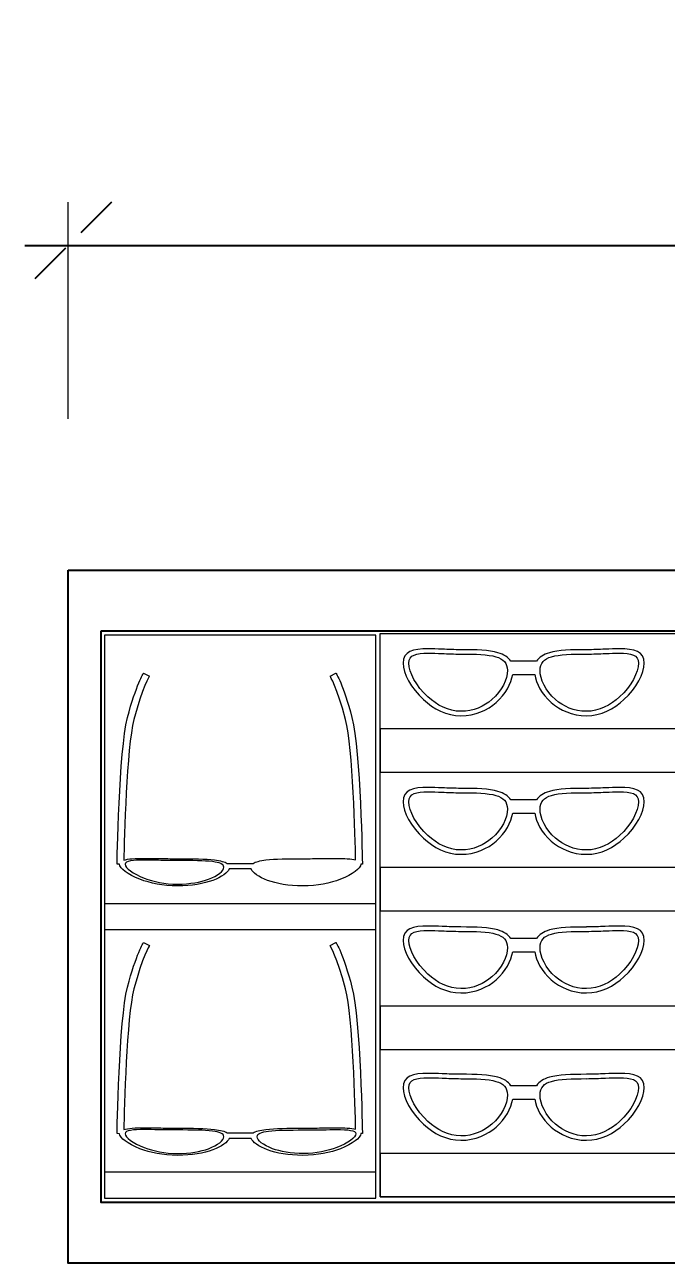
# Model space of a CAD drawing. Header units: millimetres. Extents: x 707 to 3286, y 624 to 1363.
# Drawn here: x 707 to 1077, y 649 to 1363 of the extents above; entities that cross this region are included whole.
import ezdxf

# ---------------------------------------------------------------- set-up
doc = ezdxf.new("R2010")
doc.units = ezdxf.units.MM
doc.linetypes.add('DASHED', pattern=[0.75, 0.5, -0.25])
for name, color, linetype in [('Acrylic (2)', 220, 'Continuous'), ('Layer 1', 7, 'Continuous'), ('wood', 49, 'Continuous')]:
    doc.layers.add(name, color=color, linetype=linetype)
doc.layers.add('Reference lines', color=252, linetype='Continuous', lineweight=0)
doc.styles.add('WOT-PLAN', font='segoeuil.ttf', dxfattribs={"height": 100})
doc.dimstyles.new('WOT - 100', dxfattribs={"dimtxt": 100, "dimasz": 50, "dimexe": 25, "dimexo": 25, "dimgap": 10, "dimtad": 0, "dimdec": 0, "dimzin": 0, "dimdsep": 46, "dimtxsty": 'WOT-PLAN', "dimblk": 'OBLIQUE', "dimcen": 0.09, "dimdle": 25, "dimclrd": 151, "dimclre": 151, "dimclrt": 7, "dimadec": 0, "dimazin": 0, "dimtfac": 1, "dimtdec": 0, "dimtofl": 0, "dimtmove": 0, "dimatfit": 3, "dimldrblk": 'OPEN30', "dimfxl": 100, "dimfxlon": 1, "dimtolj": 1, "dimtzin": 0, "dimlwd": -1, "dimlwe": 5, "dimarcsym": 0})

# ---------------------------------------------------------------- blocks, each defined once
blk = doc.blocks.new('A$C61F578BB')
at = {"layer": 'Acrylic (2)', "lineweight": 5}
for points in [[(20.97, 37.5), (177.47, 37.5), (177.47, 362.5), (20.97, 362.5), (20.97, 37.5)], [(20.97, 192.52), (177.47, 192.52), (177.47, 207.48), (20.97, 207.48), (20.97, 192.52)], [(20.97, 37.5), (177.47, 37.5), (177.47, 52.46), (20.97, 52.46), (20.97, 37.5)]]:
    blk.add_lwpolyline(points, close=True, dxfattribs=at)
at = {"layer": 'Layer 1', "color": 252, "lineweight": 5}
for points, knots in [([(255.27, 347.4), (255.27, 347.4), (270.2, 347.4), (270.2, 347.4), (270.2, 347.4), (271.62, 349.75), (274.14, 351.29), (277.61, 352.3), (277.61, 352.3), (282.76, 353.8), (290.04, 354.01), (298.96, 354.01), (298.96, 354.01), (298.96, 354.01), (298.96, 354.02), (298.96, 354.02), (298.96, 354.02), (302.74, 354.02), (306.35, 354.18), (309.68, 354.32), (309.68, 354.32), (312.63, 354.45), (315.4, 354.56), (317.85, 354.56), (317.85, 354.56), (326.6, 354.56), (332.29, 353.16), (332.29, 346.28), (332.29, 346.28), (332.29, 346.28), (332.29, 346.28), (332.29, 346.28), (332.29, 346.28), (332.29, 340.55), (327.72, 331.79), (320.54, 325.22), (320.54, 325.22), (314.76, 319.91), (307.24, 315.95), (298.96, 315.95), (298.96, 315.95), (290.62, 315.95), (283.69, 319.16), (278.6, 323.61), (278.6, 323.61), (273.23, 328.32), (269.89, 334.49), (269.09, 339.75), (269.09, 339.75), (269.09, 339.75), (256.39, 339.75), (256.39, 339.75), (256.39, 339.75), (255.59, 334.49), (252.26, 328.32), (246.89, 323.61), (246.89, 323.61), (241.8, 319.16), (234.87, 315.95), (226.53, 315.95), (226.53, 315.95), (218.26, 315.95), (210.73, 319.91), (204.95, 325.22), (204.95, 325.22), (197.77, 331.79), (193.2, 340.55), (193.2, 346.28), (193.2, 346.28), (193.2, 346.28), (193.2, 346.28), (193.2, 346.28), (193.2, 346.28), (193.2, 353.16), (198.89, 354.56), (207.64, 354.56), (207.64, 354.56), (210.1, 354.56), (212.87, 354.45), (215.81, 354.32), (215.81, 354.32), (219.14, 354.18), (222.75, 354.02), (226.53, 354.02), (226.53, 354.02), (235.44, 354.02), (242.72, 353.8), (247.88, 352.3), (247.88, 352.3), (251.36, 351.29), (253.86, 349.75), (255.27, 347.4)], [0, 0, 0, 0, 0.043478, 0.043478, 0.043478, 0.043478, 0.086957, 0.086957, 0.086957, 0.086957, 0.130435, 0.130435, 0.130435, 0.130435, 0.173913, 0.173913, 0.173913, 0.173913, 0.217391, 0.217391, 0.217391, 0.217391, 0.26087, 0.26087, 0.26087, 0.26087, 0.304348, 0.304348, 0.304348, 0.304348, 0.347826, 0.347826, 0.347826, 0.347826, 0.391304, 0.391304, 0.391304, 0.391304, 0.434783, 0.434783, 0.434783, 0.434783, 0.478261, 0.478261, 0.478261, 0.478261, 0.521739, 0.521739, 0.521739, 0.521739, 0.565217, 0.565217, 0.565217, 0.565217, 0.608696, 0.608696, 0.608696, 0.608696, 0.652174, 0.652174, 0.652174, 0.652174, 0.695652, 0.695652, 0.695652, 0.695652, 0.73913, 0.73913, 0.73913, 0.73913, 0.782609, 0.782609, 0.782609, 0.782609, 0.826087, 0.826087, 0.826087, 0.826087, 0.869565, 0.869565, 0.869565, 0.869565, 0.913043, 0.913043, 0.913043, 0.913043, 0.956522, 0.956522, 0.956522, 0.956522, 1, 1, 1, 1]), ([(246.73, 349.95), (242.06, 351.3), (235.11, 351.5), (226.53, 351.5), (226.53, 351.5), (222.72, 351.5), (219.04, 351.67), (215.63, 351.81), (215.63, 351.81), (212.77, 351.93), (210.07, 352.05), (207.64, 352.05), (207.64, 352.05), (200.87, 352.05), (196.47, 351.08), (196.47, 346.28), (196.47, 346.28), (196.47, 346.28), (196.47, 346.28), (196.47, 346.28), (196.47, 346.28), (196.47, 341.06), (200.75, 332.98), (207.45, 326.82), (207.45, 326.82), (212.67, 322.04), (219.35, 318.47), (226.53, 318.47), (226.53, 318.47), (233.82, 318.47), (239.92, 321.31), (244.44, 325.27), (244.44, 325.27), (250.12, 330.25), (253.32, 336.97), (253.32, 342.13), (253.32, 342.13), (253.32, 346.41), (250.96, 348.72), (246.73, 349.95)], [0, 0, 0, 0, 0.1, 0.1, 0.1, 0.1, 0.2, 0.2, 0.2, 0.2, 0.3, 0.3, 0.3, 0.3, 0.4, 0.4, 0.4, 0.4, 0.5, 0.5, 0.5, 0.5, 0.6, 0.6, 0.6, 0.6, 0.7, 0.7, 0.7, 0.7, 0.8, 0.8, 0.8, 0.8, 0.9, 0.9, 0.9, 0.9, 1, 1, 1, 1]), ([(298.96, 351.51), (290.39, 351.51), (283.44, 351.31), (278.77, 349.95), (278.77, 349.95), (274.53, 348.72), (272.17, 346.41), (272.17, 342.13), (272.17, 342.13), (272.17, 336.97), (275.37, 330.25), (281.06, 325.27), (281.06, 325.27), (285.57, 321.31), (291.67, 318.47), (298.96, 318.47), (298.96, 318.47), (306.15, 318.47), (312.82, 322.04), (318.04, 326.82), (318.04, 326.82), (324.75, 332.98), (329.02, 341.06), (329.02, 346.28), (329.02, 346.28), (329.02, 346.28), (329.02, 346.28), (329.02, 346.28), (329.02, 346.28), (329.02, 351.08), (324.62, 352.05), (317.85, 352.05), (317.85, 352.05), (315.42, 352.05), (312.73, 351.93), (309.86, 351.81), (309.86, 351.81), (306.45, 351.67), (302.77, 351.5), (298.96, 351.5), (298.96, 351.5), (298.96, 351.5), (298.96, 351.51), (298.96, 351.51)], [0, 0, 0, 0, 0.090909, 0.090909, 0.090909, 0.090909, 0.181818, 0.181818, 0.181818, 0.181818, 0.272727, 0.272727, 0.272727, 0.272727, 0.363636, 0.363636, 0.363636, 0.363636, 0.454545, 0.454545, 0.454545, 0.454545, 0.545455, 0.545455, 0.545455, 0.545455, 0.636364, 0.636364, 0.636364, 0.636364, 0.727273, 0.727273, 0.727273, 0.727273, 0.818182, 0.818182, 0.818182, 0.818182, 0.909091, 0.909091, 0.909091, 0.909091, 1, 1, 1, 1]), ([(169.71, 230.28), (169.71, 230.46), (168.64, 295.75), (163.69, 314.83), (163.69, 314.83), (158.75, 333.87), (154.46, 340.54), (154.46, 340.56), (154.46, 340.56), (154.46, 340.56), (151.05, 338.79), (151.05, 338.79), (151.05, 338.79), (151.05, 338.78), (155.15, 332.44), (159.99, 313.81), (159.99, 313.81), (164.25, 297.4), (165.58, 244.97), (165.83, 232.74), (165.83, 232.74), (163.32, 233.43), (159.34, 233.63), (154.33, 233.63), (154.33, 233.63), (151.87, 233.63), (149.11, 233.58), (146.16, 233.54), (146.16, 233.54), (142.83, 233.48), (139.22, 233.41), (135.44, 233.41), (135.44, 233.41), (126.53, 233.41), (119.26, 233.31), (114.1, 232.69), (114.1, 232.69), (110.62, 232.29), (108.11, 231.65), (106.71, 230.69), (106.71, 230.69), (106.71, 230.69), (91.77, 230.69), (91.77, 230.69), (91.77, 230.69), (90.36, 231.65), (87.84, 232.29), (84.36, 232.69), (84.36, 232.69), (79.21, 233.31), (71.93, 233.41), (63.01, 233.41), (63.01, 233.41), (63.01, 233.41), (63.01, 233.41), (63.01, 233.41), (63.01, 233.41), (59.23, 233.41), (55.62, 233.48), (52.3, 233.54), (52.3, 233.54), (49.34, 233.58), (46.58, 233.63), (44.12, 233.63), (44.12, 233.63), (38.76, 233.63), (34.56, 233.4), (32.11, 232.59), (32.11, 232.59), (32.35, 244.52), (33.67, 297.34), (37.95, 313.81), (37.95, 313.81), (42.79, 332.44), (46.88, 338.78), (46.89, 338.79), (46.89, 338.79), (46.89, 338.79), (43.48, 340.56), (43.48, 340.56), (43.48, 340.56), (43.47, 340.54), (39.19, 333.87), (34.25, 314.83), (34.25, 314.83), (29.29, 295.75), (28.23, 230.46), (28.23, 230.28), (28.23, 230.28), (28.23, 230.28), (29.68, 230.23), (29.68, 230.23), (29.68, 230.23), (29.68, 230.23), (29.68, 230.22), (29.68, 230.22), (29.68, 230.22), (29.68, 230.22), (29.69, 230.22), (29.69, 230.22), (29.69, 230.22), (29.69, 227.85), (34.25, 224.27), (41.43, 221.54), (41.43, 221.54), (47.21, 219.36), (54.73, 217.73), (63.01, 217.73), (63.01, 217.73), (71.35, 217.73), (78.28, 219.05), (83.37, 220.9), (83.37, 220.9), (88.74, 222.84), (92.09, 225.37), (92.88, 227.54), (92.88, 227.54), (92.88, 227.54), (105.58, 227.54), (105.58, 227.54), (105.58, 227.54), (106.38, 225.37), (109.71, 222.84), (115.08, 220.9), (115.08, 220.9), (120.17, 219.05), (127.1, 217.73), (135.44, 217.73), (135.44, 217.73), (143.72, 217.73), (151.24, 219.36), (157.03, 221.54), (157.03, 221.54), (164.2, 224.27), (168.77, 227.85), (168.77, 230.22), (168.77, 230.22), (168.77, 230.22), (168.77, 230.22), (168.77, 230.22), (168.77, 230.22), (168.77, 230.22), (168.77, 230.25), (168.77, 230.25), (168.77, 230.25), (168.77, 230.25), (169.71, 230.28), (169.71, 230.28)], [0, 0, 0, 0, 0.027027, 0.027027, 0.027027, 0.027027, 0.054054, 0.054054, 0.054054, 0.054054, 0.081081, 0.081081, 0.081081, 0.081081, 0.108108, 0.108108, 0.108108, 0.108108, 0.135135, 0.135135, 0.135135, 0.135135, 0.162162, 0.162162, 0.162162, 0.162162, 0.189189, 0.189189, 0.189189, 0.189189, 0.216216, 0.216216, 0.216216, 0.216216, 0.243243, 0.243243, 0.243243, 0.243243, 0.27027, 0.27027, 0.27027, 0.27027, 0.297297, 0.297297, 0.297297, 0.297297, 0.324324, 0.324324, 0.324324, 0.324324, 0.351351, 0.351351, 0.351351, 0.351351, 0.378378, 0.378378, 0.378378, 0.378378, 0.405405, 0.405405, 0.405405, 0.405405, 0.432432, 0.432432, 0.432432, 0.432432, 0.459459, 0.459459, 0.459459, 0.459459, 0.486486, 0.486486, 0.486486, 0.486486, 0.513514, 0.513514, 0.513514, 0.513514, 0.540541, 0.540541, 0.540541, 0.540541, 0.567568, 0.567568, 0.567568, 0.567568, 0.594595, 0.594595, 0.594595, 0.594595, 0.621622, 0.621622, 0.621622, 0.621622, 0.648649, 0.648649, 0.648649, 0.648649, 0.675676, 0.675676, 0.675676, 0.675676, 0.702703, 0.702703, 0.702703, 0.702703, 0.72973, 0.72973, 0.72973, 0.72973, 0.756757, 0.756757, 0.756757, 0.756757, 0.783784, 0.783784, 0.783784, 0.783784, 0.810811, 0.810811, 0.810811, 0.810811, 0.837838, 0.837838, 0.837838, 0.837838, 0.864865, 0.864865, 0.864865, 0.864865, 0.891892, 0.891892, 0.891892, 0.891892, 0.918919, 0.918919, 0.918919, 0.918919, 0.945946, 0.945946, 0.945946, 0.945946, 0.972973, 0.972973, 0.972973, 0.972973, 1, 1, 1, 1]), ([(255.27, 267.4), (255.27, 267.4), (270.2, 267.4), (270.2, 267.4), (270.2, 267.4), (271.62, 269.75), (274.14, 271.29), (277.61, 272.3), (277.61, 272.3), (282.76, 273.8), (290.04, 274.01), (298.96, 274.01), (298.96, 274.01), (298.96, 274.01), (298.96, 274.02), (298.96, 274.02), (298.96, 274.02), (302.74, 274.02), (306.35, 274.18), (309.68, 274.32), (309.68, 274.32), (312.63, 274.45), (315.4, 274.56), (317.85, 274.56), (317.85, 274.56), (326.6, 274.56), (332.29, 273.16), (332.29, 266.28), (332.29, 266.28), (332.29, 266.28), (332.29, 266.28), (332.29, 266.28), (332.29, 266.28), (332.29, 260.55), (327.72, 251.79), (320.54, 245.22), (320.54, 245.22), (314.76, 239.91), (307.24, 235.95), (298.96, 235.95), (298.96, 235.95), (290.62, 235.95), (283.69, 239.16), (278.6, 243.61), (278.6, 243.61), (273.23, 248.32), (269.89, 254.49), (269.09, 259.75), (269.09, 259.75), (269.09, 259.75), (256.39, 259.75), (256.39, 259.75), (256.39, 259.75), (255.59, 254.49), (252.26, 248.32), (246.89, 243.61), (246.89, 243.61), (241.8, 239.16), (234.87, 235.95), (226.53, 235.95), (226.53, 235.95), (218.26, 235.95), (210.73, 239.91), (204.95, 245.22), (204.95, 245.22), (197.77, 251.79), (193.2, 260.55), (193.2, 266.28), (193.2, 266.28), (193.2, 266.28), (193.2, 266.28), (193.2, 266.28), (193.2, 266.28), (193.2, 273.16), (198.89, 274.56), (207.64, 274.56), (207.64, 274.56), (210.1, 274.56), (212.87, 274.45), (215.81, 274.32), (215.81, 274.32), (219.14, 274.18), (222.75, 274.02), (226.53, 274.02), (226.53, 274.02), (235.44, 274.02), (242.72, 273.8), (247.88, 272.3), (247.88, 272.3), (251.36, 271.29), (253.86, 269.75), (255.27, 267.4)], [0, 0, 0, 0, 0.043478, 0.043478, 0.043478, 0.043478, 0.086957, 0.086957, 0.086957, 0.086957, 0.130435, 0.130435, 0.130435, 0.130435, 0.173913, 0.173913, 0.173913, 0.173913, 0.217391, 0.217391, 0.217391, 0.217391, 0.26087, 0.26087, 0.26087, 0.26087, 0.304348, 0.304348, 0.304348, 0.304348, 0.347826, 0.347826, 0.347826, 0.347826, 0.391304, 0.391304, 0.391304, 0.391304, 0.434783, 0.434783, 0.434783, 0.434783, 0.478261, 0.478261, 0.478261, 0.478261, 0.521739, 0.521739, 0.521739, 0.521739, 0.565217, 0.565217, 0.565217, 0.565217, 0.608696, 0.608696, 0.608696, 0.608696, 0.652174, 0.652174, 0.652174, 0.652174, 0.695652, 0.695652, 0.695652, 0.695652, 0.73913, 0.73913, 0.73913, 0.73913, 0.782609, 0.782609, 0.782609, 0.782609, 0.826087, 0.826087, 0.826087, 0.826087, 0.869565, 0.869565, 0.869565, 0.869565, 0.913043, 0.913043, 0.913043, 0.913043, 0.956522, 0.956522, 0.956522, 0.956522, 1, 1, 1, 1]), ([(246.73, 269.95), (242.06, 271.3), (235.11, 271.5), (226.53, 271.5), (226.53, 271.5), (222.72, 271.5), (219.04, 271.67), (215.63, 271.81), (215.63, 271.81), (212.77, 271.93), (210.07, 272.05), (207.64, 272.05), (207.64, 272.05), (200.87, 272.05), (196.47, 271.08), (196.47, 266.28), (196.47, 266.28), (196.47, 266.28), (196.47, 266.28), (196.47, 266.28), (196.47, 266.28), (196.47, 261.06), (200.75, 252.98), (207.45, 246.82), (207.45, 246.82), (212.67, 242.04), (219.35, 238.47), (226.53, 238.47), (226.53, 238.47), (233.82, 238.47), (239.92, 241.31), (244.44, 245.27), (244.44, 245.27), (250.12, 250.25), (253.32, 256.97), (253.32, 262.13), (253.32, 262.13), (253.32, 266.41), (250.96, 268.72), (246.73, 269.95)], [0, 0, 0, 0, 0.1, 0.1, 0.1, 0.1, 0.2, 0.2, 0.2, 0.2, 0.3, 0.3, 0.3, 0.3, 0.4, 0.4, 0.4, 0.4, 0.5, 0.5, 0.5, 0.5, 0.6, 0.6, 0.6, 0.6, 0.7, 0.7, 0.7, 0.7, 0.8, 0.8, 0.8, 0.8, 0.9, 0.9, 0.9, 0.9, 1, 1, 1, 1]), ([(298.96, 271.51), (290.39, 271.51), (283.44, 271.31), (278.77, 269.95), (278.77, 269.95), (274.53, 268.72), (272.17, 266.41), (272.17, 262.13), (272.17, 262.13), (272.17, 256.97), (275.37, 250.25), (281.06, 245.27), (281.06, 245.27), (285.57, 241.31), (291.67, 238.47), (298.96, 238.47), (298.96, 238.47), (306.15, 238.47), (312.82, 242.04), (318.04, 246.82), (318.04, 246.82), (324.75, 252.98), (329.02, 261.06), (329.02, 266.28), (329.02, 266.28), (329.02, 266.28), (329.02, 266.28), (329.02, 266.28), (329.02, 266.28), (329.02, 271.08), (324.62, 272.05), (317.85, 272.05), (317.85, 272.05), (315.42, 272.05), (312.73, 271.93), (309.86, 271.81), (309.86, 271.81), (306.45, 271.67), (302.77, 271.5), (298.96, 271.5), (298.96, 271.5), (298.96, 271.5), (298.96, 271.51), (298.96, 271.51)], [0, 0, 0, 0, 0.090909, 0.090909, 0.090909, 0.090909, 0.181818, 0.181818, 0.181818, 0.181818, 0.272727, 0.272727, 0.272727, 0.272727, 0.363636, 0.363636, 0.363636, 0.363636, 0.454545, 0.454545, 0.454545, 0.454545, 0.545455, 0.545455, 0.545455, 0.545455, 0.636364, 0.636364, 0.636364, 0.636364, 0.727273, 0.727273, 0.727273, 0.727273, 0.818182, 0.818182, 0.818182, 0.818182, 0.909091, 0.909091, 0.909091, 0.909091, 1, 1, 1, 1]), ([(63.01, 232.37), (71.58, 232.37), (78.53, 232.3), (83.21, 231.72), (83.21, 231.72), (87.44, 231.23), (89.8, 230.28), (89.8, 228.5), (89.8, 228.5), (89.8, 226.39), (86.6, 223.62), (80.91, 221.57), (80.91, 221.57), (76.4, 219.96), (70.3, 218.76), (63.01, 218.76), (63.01, 218.76), (55.83, 218.76), (49.16, 220.24), (43.94, 222.21), (43.94, 222.21), (37.22, 224.74), (32.95, 228.08), (32.95, 230.22), (32.95, 230.22), (32.95, 230.22), (32.95, 230.22), (32.95, 230.22), (32.95, 230.22), (32.95, 232.21), (37.35, 232.61), (44.12, 232.61), (44.12, 232.61), (46.56, 232.61), (49.25, 232.55), (52.11, 232.5), (52.11, 232.5), (55.52, 232.43), (59.2, 232.37), (63.01, 232.37), (63.01, 232.37), (63.01, 232.37), (63.01, 232.37), (63.01, 232.37)], [0, 0, 0, 0, 0.090909, 0.090909, 0.090909, 0.090909, 0.181818, 0.181818, 0.181818, 0.181818, 0.272727, 0.272727, 0.272727, 0.272727, 0.363636, 0.363636, 0.363636, 0.363636, 0.454545, 0.454545, 0.454545, 0.454545, 0.545455, 0.545455, 0.545455, 0.545455, 0.636364, 0.636364, 0.636364, 0.636364, 0.727273, 0.727273, 0.727273, 0.727273, 0.818182, 0.818182, 0.818182, 0.818182, 0.909091, 0.909091, 0.909091, 0.909091, 1, 1, 1, 1]), ([(255.27, 187.4), (255.27, 187.4), (270.2, 187.4), (270.2, 187.4), (270.2, 187.4), (271.62, 189.75), (274.14, 191.29), (277.61, 192.3), (277.61, 192.3), (282.76, 193.8), (290.04, 194.01), (298.96, 194.01), (298.96, 194.01), (298.96, 194.01), (298.96, 194.02), (298.96, 194.02), (298.96, 194.02), (302.74, 194.02), (306.35, 194.18), (309.68, 194.32), (309.68, 194.32), (312.63, 194.45), (315.4, 194.56), (317.85, 194.56), (317.85, 194.56), (326.6, 194.56), (332.29, 193.16), (332.29, 186.28), (332.29, 186.28), (332.29, 186.28), (332.29, 186.28), (332.29, 186.28), (332.29, 186.28), (332.29, 180.55), (327.72, 171.79), (320.54, 165.22), (320.54, 165.22), (314.76, 159.91), (307.24, 155.95), (298.96, 155.95), (298.96, 155.95), (290.62, 155.95), (283.69, 159.16), (278.6, 163.61), (278.6, 163.61), (273.23, 168.32), (269.89, 174.49), (269.09, 179.75), (269.09, 179.75), (269.09, 179.75), (256.39, 179.75), (256.39, 179.75), (256.39, 179.75), (255.59, 174.49), (252.26, 168.32), (246.89, 163.61), (246.89, 163.61), (241.8, 159.16), (234.87, 155.95), (226.53, 155.95), (226.53, 155.95), (218.26, 155.95), (210.73, 159.91), (204.95, 165.22), (204.95, 165.22), (197.77, 171.79), (193.2, 180.55), (193.2, 186.28), (193.2, 186.28), (193.2, 186.28), (193.2, 186.28), (193.2, 186.28), (193.2, 186.28), (193.2, 193.16), (198.89, 194.56), (207.64, 194.56), (207.64, 194.56), (210.1, 194.56), (212.87, 194.45), (215.81, 194.32), (215.81, 194.32), (219.14, 194.18), (222.75, 194.02), (226.53, 194.02), (226.53, 194.02), (235.44, 194.02), (242.72, 193.8), (247.88, 192.3), (247.88, 192.3), (251.36, 191.29), (253.86, 189.75), (255.27, 187.4)], [0, 0, 0, 0, 0.043478, 0.043478, 0.043478, 0.043478, 0.086957, 0.086957, 0.086957, 0.086957, 0.130435, 0.130435, 0.130435, 0.130435, 0.173913, 0.173913, 0.173913, 0.173913, 0.217391, 0.217391, 0.217391, 0.217391, 0.26087, 0.26087, 0.26087, 0.26087, 0.304348, 0.304348, 0.304348, 0.304348, 0.347826, 0.347826, 0.347826, 0.347826, 0.391304, 0.391304, 0.391304, 0.391304, 0.434783, 0.434783, 0.434783, 0.434783, 0.478261, 0.478261, 0.478261, 0.478261, 0.521739, 0.521739, 0.521739, 0.521739, 0.565217, 0.565217, 0.565217, 0.565217, 0.608696, 0.608696, 0.608696, 0.608696, 0.652174, 0.652174, 0.652174, 0.652174, 0.695652, 0.695652, 0.695652, 0.695652, 0.73913, 0.73913, 0.73913, 0.73913, 0.782609, 0.782609, 0.782609, 0.782609, 0.826087, 0.826087, 0.826087, 0.826087, 0.869565, 0.869565, 0.869565, 0.869565, 0.913043, 0.913043, 0.913043, 0.913043, 0.956522, 0.956522, 0.956522, 0.956522, 1, 1, 1, 1]), ([(246.73, 189.95), (242.06, 191.3), (235.11, 191.5), (226.53, 191.5), (226.53, 191.5), (222.72, 191.5), (219.04, 191.67), (215.63, 191.81), (215.63, 191.81), (212.77, 191.93), (210.07, 192.05), (207.64, 192.05), (207.64, 192.05), (200.87, 192.05), (196.47, 191.08), (196.47, 186.28), (196.47, 186.28), (196.47, 186.28), (196.47, 186.28), (196.47, 186.28), (196.47, 186.28), (196.47, 181.06), (200.75, 172.98), (207.45, 166.82), (207.45, 166.82), (212.67, 162.04), (219.35, 158.47), (226.53, 158.47), (226.53, 158.47), (233.82, 158.47), (239.92, 161.31), (244.44, 165.27), (244.44, 165.27), (250.12, 170.25), (253.32, 176.97), (253.32, 182.13), (253.32, 182.13), (253.32, 186.41), (250.96, 188.72), (246.73, 189.95)], [0, 0, 0, 0, 0.1, 0.1, 0.1, 0.1, 0.2, 0.2, 0.2, 0.2, 0.3, 0.3, 0.3, 0.3, 0.4, 0.4, 0.4, 0.4, 0.5, 0.5, 0.5, 0.5, 0.6, 0.6, 0.6, 0.6, 0.7, 0.7, 0.7, 0.7, 0.8, 0.8, 0.8, 0.8, 0.9, 0.9, 0.9, 0.9, 1, 1, 1, 1]), ([(298.96, 191.51), (290.39, 191.51), (283.44, 191.31), (278.77, 189.95), (278.77, 189.95), (274.53, 188.72), (272.17, 186.41), (272.17, 182.13), (272.17, 182.13), (272.17, 176.97), (275.37, 170.25), (281.06, 165.27), (281.06, 165.27), (285.57, 161.31), (291.67, 158.47), (298.96, 158.47), (298.96, 158.47), (306.15, 158.47), (312.82, 162.04), (318.04, 166.82), (318.04, 166.82), (324.75, 172.98), (329.02, 181.06), (329.02, 186.28), (329.02, 186.28), (329.02, 186.28), (329.02, 186.28), (329.02, 186.28), (329.02, 186.28), (329.02, 191.08), (324.62, 192.05), (317.85, 192.05), (317.85, 192.05), (315.42, 192.05), (312.73, 191.93), (309.86, 191.81), (309.86, 191.81), (306.45, 191.67), (302.77, 191.5), (298.96, 191.5), (298.96, 191.5), (298.96, 191.5), (298.96, 191.51), (298.96, 191.51)], [0, 0, 0, 0, 0.090909, 0.090909, 0.090909, 0.090909, 0.181818, 0.181818, 0.181818, 0.181818, 0.272727, 0.272727, 0.272727, 0.272727, 0.363636, 0.363636, 0.363636, 0.363636, 0.454545, 0.454545, 0.454545, 0.454545, 0.545455, 0.545455, 0.545455, 0.545455, 0.636364, 0.636364, 0.636364, 0.636364, 0.727273, 0.727273, 0.727273, 0.727273, 0.818182, 0.818182, 0.818182, 0.818182, 0.909091, 0.909091, 0.909091, 0.909091, 1, 1, 1, 1]), ([(169.71, 74.8), (169.71, 74.98), (168.64, 140.27), (163.69, 159.35), (163.69, 159.35), (158.75, 178.39), (154.46, 185.06), (154.46, 185.08), (154.46, 185.08), (154.46, 185.08), (151.05, 183.32), (151.05, 183.32), (151.05, 183.32), (151.05, 183.3), (155.15, 176.97), (159.99, 158.33), (159.99, 158.33), (164.25, 141.93), (165.58, 89.49), (165.83, 77.27), (165.83, 77.27), (163.32, 77.96), (159.34, 78.16), (154.33, 78.16), (154.33, 78.16), (151.87, 78.16), (149.11, 78.1), (146.16, 78.06), (146.16, 78.06), (142.83, 78.01), (139.22, 77.94), (135.44, 77.94), (135.44, 77.94), (126.53, 77.94), (119.26, 77.83), (114.1, 77.22), (114.1, 77.22), (110.62, 76.81), (108.11, 76.17), (106.71, 75.21), (106.71, 75.21), (106.71, 75.21), (91.77, 75.21), (91.77, 75.21), (91.77, 75.21), (90.36, 76.17), (87.84, 76.81), (84.36, 77.22), (84.36, 77.22), (79.21, 77.83), (71.93, 77.94), (63.01, 77.94), (63.01, 77.94), (63.01, 77.94), (63.01, 77.94), (63.01, 77.94), (63.01, 77.94), (59.23, 77.94), (55.62, 78.01), (52.3, 78.06), (52.3, 78.06), (49.34, 78.1), (46.58, 78.16), (44.12, 78.16), (44.12, 78.16), (38.76, 78.16), (34.56, 77.93), (32.11, 77.11), (32.11, 77.11), (32.35, 89.04), (33.67, 141.86), (37.95, 158.33), (37.95, 158.33), (42.79, 176.97), (46.88, 183.3), (46.89, 183.32), (46.89, 183.32), (46.89, 183.32), (43.48, 185.08), (43.48, 185.08), (43.48, 185.08), (43.47, 185.06), (39.19, 178.39), (34.25, 159.35), (34.25, 159.35), (29.29, 140.27), (28.23, 74.98), (28.23, 74.8), (28.23, 74.8), (28.23, 74.8), (29.68, 74.76), (29.68, 74.76), (29.68, 74.76), (29.68, 74.76), (29.68, 74.75), (29.68, 74.75), (29.68, 74.75), (29.68, 74.75), (29.69, 74.75), (29.69, 74.75), (29.69, 74.75), (29.69, 72.37), (34.25, 68.79), (41.43, 66.06), (41.43, 66.06), (47.21, 63.88), (54.73, 62.26), (63.01, 62.26), (63.01, 62.26), (71.35, 62.26), (78.28, 63.57), (83.37, 65.42), (83.37, 65.42), (88.74, 67.37), (92.09, 69.89), (92.88, 72.07), (92.88, 72.07), (92.88, 72.07), (105.58, 72.07), (105.58, 72.07), (105.58, 72.07), (106.38, 69.89), (109.71, 67.37), (115.08, 65.42), (115.08, 65.42), (120.17, 63.57), (127.1, 62.26), (135.44, 62.26), (135.44, 62.26), (143.72, 62.26), (151.24, 63.88), (157.03, 66.06), (157.03, 66.06), (164.2, 68.79), (168.77, 72.37), (168.77, 74.75), (168.77, 74.75), (168.77, 74.75), (168.77, 74.75), (168.77, 74.75), (168.77, 74.75), (168.77, 74.75), (168.77, 74.78), (168.77, 74.78), (168.77, 74.78), (168.77, 74.78), (169.71, 74.8), (169.71, 74.8)], [0, 0, 0, 0, 0.027027, 0.027027, 0.027027, 0.027027, 0.054054, 0.054054, 0.054054, 0.054054, 0.081081, 0.081081, 0.081081, 0.081081, 0.108108, 0.108108, 0.108108, 0.108108, 0.135135, 0.135135, 0.135135, 0.135135, 0.162162, 0.162162, 0.162162, 0.162162, 0.189189, 0.189189, 0.189189, 0.189189, 0.216216, 0.216216, 0.216216, 0.216216, 0.243243, 0.243243, 0.243243, 0.243243, 0.27027, 0.27027, 0.27027, 0.27027, 0.297297, 0.297297, 0.297297, 0.297297, 0.324324, 0.324324, 0.324324, 0.324324, 0.351351, 0.351351, 0.351351, 0.351351, 0.378378, 0.378378, 0.378378, 0.378378, 0.405405, 0.405405, 0.405405, 0.405405, 0.432432, 0.432432, 0.432432, 0.432432, 0.459459, 0.459459, 0.459459, 0.459459, 0.486486, 0.486486, 0.486486, 0.486486, 0.513514, 0.513514, 0.513514, 0.513514, 0.540541, 0.540541, 0.540541, 0.540541, 0.567568, 0.567568, 0.567568, 0.567568, 0.594595, 0.594595, 0.594595, 0.594595, 0.621622, 0.621622, 0.621622, 0.621622, 0.648649, 0.648649, 0.648649, 0.648649, 0.675676, 0.675676, 0.675676, 0.675676, 0.702703, 0.702703, 0.702703, 0.702703, 0.72973, 0.72973, 0.72973, 0.72973, 0.756757, 0.756757, 0.756757, 0.756757, 0.783784, 0.783784, 0.783784, 0.783784, 0.810811, 0.810811, 0.810811, 0.810811, 0.837838, 0.837838, 0.837838, 0.837838, 0.864865, 0.864865, 0.864865, 0.864865, 0.891892, 0.891892, 0.891892, 0.891892, 0.918919, 0.918919, 0.918919, 0.918919, 0.945946, 0.945946, 0.945946, 0.945946, 0.972973, 0.972973, 0.972973, 0.972973, 1, 1, 1, 1]), ([(255.27, 102.4, -111), (255.27, 102.4, -111), (270.2, 102.4, -111), (270.2, 102.4, -111), (270.2, 102.4, -111), (271.62, 104.75, -111), (274.14, 106.29, -111), (277.61, 107.3, -111), (277.61, 107.3, -111), (282.76, 108.8, -111), (290.04, 109.01, -111), (298.96, 109.01, -111), (298.96, 109.01, -111), (298.96, 109.01, -111), (298.96, 109.02, -111), (298.96, 109.02, -111), (298.96, 109.02, -111), (302.74, 109.02, -111), (306.35, 109.18, -111), (309.68, 109.32, -111), (309.68, 109.32, -111), (312.63, 109.45, -111), (315.4, 109.56, -111), (317.85, 109.56, -111), (317.85, 109.56, -111), (326.6, 109.56, -111), (332.29, 108.16, -111), (332.29, 101.28, -111), (332.29, 101.28, -111), (332.29, 101.28, -111), (332.29, 101.28, -111), (332.29, 101.28, -111), (332.29, 101.28, -111), (332.29, 95.55, -111), (327.72, 86.79, -111), (320.54, 80.22, -111), (320.54, 80.22, -111), (314.76, 74.91, -111), (307.24, 70.95, -111), (298.96, 70.95, -111), (298.96, 70.95, -111), (290.62, 70.95, -111), (283.69, 74.16, -111), (278.6, 78.61, -111), (278.6, 78.61, -111), (273.23, 83.32, -111), (269.89, 89.49, -111), (269.09, 94.75, -111), (269.09, 94.75, -111), (269.09, 94.75, -111), (256.39, 94.75, -111), (256.39, 94.75, -111), (256.39, 94.75, -111), (255.59, 89.49, -111), (252.26, 83.32, -111), (246.89, 78.61, -111), (246.89, 78.61, -111), (241.8, 74.16, -111), (234.87, 70.95, -111), (226.53, 70.95, -111), (226.53, 70.95, -111), (218.26, 70.95, -111), (210.73, 74.91, -111), (204.95, 80.22, -111), (204.95, 80.22, -111), (197.77, 86.79, -111), (193.2, 95.55, -111), (193.2, 101.28, -111), (193.2, 101.28, -111), (193.2, 101.28, -111), (193.2, 101.28, -111), (193.2, 101.28, -111), (193.2, 101.28, -111), (193.2, 108.16, -111), (198.89, 109.56, -111), (207.64, 109.56, -111), (207.64, 109.56, -111), (210.1, 109.56, -111), (212.87, 109.45, -111), (215.81, 109.32, -111), (215.81, 109.32, -111), (219.14, 109.18, -111), (222.75, 109.02, -111), (226.53, 109.02, -111), (226.53, 109.02, -111), (235.44, 109.02, -111), (242.72, 108.8, -111), (247.88, 107.3, -111), (247.88, 107.3, -111), (251.36, 106.29, -111), (253.86, 104.75, -111), (255.27, 102.4, -111)], [0, 0, 0, 0, 0.043478, 0.043478, 0.043478, 0.043478, 0.086957, 0.086957, 0.086957, 0.086957, 0.130435, 0.130435, 0.130435, 0.130435, 0.173913, 0.173913, 0.173913, 0.173913, 0.217391, 0.217391, 0.217391, 0.217391, 0.26087, 0.26087, 0.26087, 0.26087, 0.304348, 0.304348, 0.304348, 0.304348, 0.347826, 0.347826, 0.347826, 0.347826, 0.391304, 0.391304, 0.391304, 0.391304, 0.434783, 0.434783, 0.434783, 0.434783, 0.478261, 0.478261, 0.478261, 0.478261, 0.521739, 0.521739, 0.521739, 0.521739, 0.565217, 0.565217, 0.565217, 0.565217, 0.608696, 0.608696, 0.608696, 0.608696, 0.652174, 0.652174, 0.652174, 0.652174, 0.695652, 0.695652, 0.695652, 0.695652, 0.73913, 0.73913, 0.73913, 0.73913, 0.782609, 0.782609, 0.782609, 0.782609, 0.826087, 0.826087, 0.826087, 0.826087, 0.869565, 0.869565, 0.869565, 0.869565, 0.913043, 0.913043, 0.913043, 0.913043, 0.956522, 0.956522, 0.956522, 0.956522, 1, 1, 1, 1]), ([(246.73, 104.95, -111), (242.06, 106.3, -111), (235.11, 106.5, -111), (226.53, 106.5, -111), (226.53, 106.5, -111), (222.72, 106.5, -111), (219.04, 106.67, -111), (215.63, 106.81, -111), (215.63, 106.81, -111), (212.77, 106.93, -111), (210.07, 107.05, -111), (207.64, 107.05, -111), (207.64, 107.05, -111), (200.87, 107.05, -111), (196.47, 106.08, -111), (196.47, 101.28, -111), (196.47, 101.28, -111), (196.47, 101.28, -111), (196.47, 101.28, -111), (196.47, 101.28, -111), (196.47, 101.28, -111), (196.47, 96.06, -111), (200.75, 87.98, -111), (207.45, 81.82, -111), (207.45, 81.82, -111), (212.67, 77.04, -111), (219.35, 73.47, -111), (226.53, 73.47, -111), (226.53, 73.47, -111), (233.82, 73.47, -111), (239.92, 76.31, -111), (244.44, 80.27, -111), (244.44, 80.27, -111), (250.12, 85.25, -111), (253.32, 91.97, -111), (253.32, 97.13, -111), (253.32, 97.13, -111), (253.32, 101.41, -111), (250.96, 103.72, -111), (246.73, 104.95, -111)], [0, 0, 0, 0, 0.1, 0.1, 0.1, 0.1, 0.2, 0.2, 0.2, 0.2, 0.3, 0.3, 0.3, 0.3, 0.4, 0.4, 0.4, 0.4, 0.5, 0.5, 0.5, 0.5, 0.6, 0.6, 0.6, 0.6, 0.7, 0.7, 0.7, 0.7, 0.8, 0.8, 0.8, 0.8, 0.9, 0.9, 0.9, 0.9, 1, 1, 1, 1]), ([(298.96, 106.51, -111), (290.39, 106.51, -111), (283.44, 106.31, -111), (278.77, 104.95, -111), (278.77, 104.95, -111), (274.53, 103.72, -111), (272.17, 101.41, -111), (272.17, 97.13, -111), (272.17, 97.13, -111), (272.17, 91.97, -111), (275.37, 85.25, -111), (281.06, 80.27, -111), (281.06, 80.27, -111), (285.57, 76.31, -111), (291.67, 73.47, -111), (298.96, 73.47, -111), (298.96, 73.47, -111), (306.15, 73.47, -111), (312.82, 77.04, -111), (318.04, 81.82, -111), (318.04, 81.82, -111), (324.75, 87.98, -111), (329.02, 96.06, -111), (329.02, 101.28, -111), (329.02, 101.28, -111), (329.02, 101.28, -111), (329.02, 101.28, -111), (329.02, 101.28, -111), (329.02, 101.28, -111), (329.02, 106.08, -111), (324.62, 107.05, -111), (317.85, 107.05, -111), (317.85, 107.05, -111), (315.42, 107.05, -111), (312.73, 106.93, -111), (309.86, 106.81, -111), (309.86, 106.81, -111), (306.45, 106.67, -111), (302.77, 106.5, -111), (298.96, 106.5, -111), (298.96, 106.5, -111), (298.96, 106.5, -111), (298.96, 106.51, -111), (298.96, 106.51, -111)], [0, 0, 0, 0, 0.090909, 0.090909, 0.090909, 0.090909, 0.181818, 0.181818, 0.181818, 0.181818, 0.272727, 0.272727, 0.272727, 0.272727, 0.363636, 0.363636, 0.363636, 0.363636, 0.454545, 0.454545, 0.454545, 0.454545, 0.545455, 0.545455, 0.545455, 0.545455, 0.636364, 0.636364, 0.636364, 0.636364, 0.727273, 0.727273, 0.727273, 0.727273, 0.818182, 0.818182, 0.818182, 0.818182, 0.909091, 0.909091, 0.909091, 0.909091, 1, 1, 1, 1]), ([(63.01, 76.89), (71.58, 76.89), (78.53, 76.82), (83.21, 76.25), (83.21, 76.25), (87.44, 75.75), (89.8, 74.8), (89.8, 73.02), (89.8, 73.02), (89.8, 70.92), (86.6, 68.14), (80.91, 66.09), (80.91, 66.09), (76.4, 64.48), (70.3, 63.28), (63.01, 63.28), (63.01, 63.28), (55.83, 63.28), (49.16, 64.76), (43.94, 66.74), (43.94, 66.74), (37.22, 69.27), (32.95, 72.6), (32.95, 74.75), (32.95, 74.75), (32.95, 74.75), (32.95, 74.75), (32.95, 74.75), (32.95, 74.75), (32.95, 76.73), (37.35, 77.13), (44.12, 77.13), (44.12, 77.13), (46.56, 77.13), (49.25, 77.07), (52.11, 77.03), (52.11, 77.03), (55.52, 76.95), (59.2, 76.89), (63.01, 76.89), (63.01, 76.89), (63.01, 76.89), (63.01, 76.89), (63.01, 76.89)], [0, 0, 0, 0, 0.090909, 0.090909, 0.090909, 0.090909, 0.181818, 0.181818, 0.181818, 0.181818, 0.272727, 0.272727, 0.272727, 0.272727, 0.363636, 0.363636, 0.363636, 0.363636, 0.454545, 0.454545, 0.454545, 0.454545, 0.545455, 0.545455, 0.545455, 0.545455, 0.636364, 0.636364, 0.636364, 0.636364, 0.727273, 0.727273, 0.727273, 0.727273, 0.818182, 0.818182, 0.818182, 0.818182, 0.909091, 0.909091, 0.909091, 0.909091, 1, 1, 1, 1]), ([(135.83, 76.89), (127.26, 76.89), (120.3, 76.82), (115.63, 76.25), (115.63, 76.25), (111.4, 75.75), (109.04, 74.8), (109.04, 73.02), (109.04, 73.02), (109.04, 70.92), (112.24, 68.14), (117.92, 66.09), (117.92, 66.09), (122.44, 64.48), (128.54, 63.28), (135.83, 63.28), (135.83, 63.28), (143.01, 63.28), (149.68, 64.76), (154.9, 66.74), (154.9, 66.74), (161.61, 69.27), (165.89, 72.6), (165.89, 74.75), (165.89, 74.75), (165.89, 74.75), (165.88, 74.75), (165.88, 74.75), (165.88, 74.75), (165.88, 76.73), (161.49, 77.13), (154.71, 77.13), (154.71, 77.13), (152.28, 77.13), (149.59, 77.07), (146.72, 77.03), (146.72, 77.03), (143.32, 76.95), (139.63, 76.89), (135.83, 76.89), (135.83, 76.89), (135.83, 76.89), (135.83, 76.89), (135.83, 76.89)], [0, 0, 0, 0, 0.090909, 0.090909, 0.090909, 0.090909, 0.181818, 0.181818, 0.181818, 0.181818, 0.272727, 0.272727, 0.272727, 0.272727, 0.363636, 0.363636, 0.363636, 0.363636, 0.454545, 0.454545, 0.454545, 0.454545, 0.545455, 0.545455, 0.545455, 0.545455, 0.636364, 0.636364, 0.636364, 0.636364, 0.727273, 0.727273, 0.727273, 0.727273, 0.818182, 0.818182, 0.818182, 0.818182, 0.909091, 0.909091, 0.909091, 0.909091, 1, 1, 1, 1])]:
    blk.add_open_spline(points, degree=3, knots=knots, dxfattribs=at)
at = {"layer": 'Reference lines', "color": 3, "ltscale": 13, "elevation": -111}
blk.add_lwpolyline([(713.24, 363.35), (713.24, 38.35), (179.97, 38.35), (179.97, 363.35)], close=True, dxfattribs=at)
at = {"layer": 'Reference lines', "color": 251, "ltscale": 13}
for points in [[(713.24, 308.35), (179.97, 308.35), (179.97, 283.35), (713.24, 283.35)], [(713.24, 228.35), (179.97, 228.35), (179.97, 203.35), (713.24, 203.35)], [(713.24, 148.35), (179.97, 148.35), (179.97, 123.35), (713.24, 123.35)]]:
    blk.add_lwpolyline(points, close=True, dxfattribs=at)
at = {"layer": 'Reference lines', "color": 251, "ltscale": 13, "elevation": -111}
blk.add_lwpolyline([(713.24, 63.35), (179.97, 63.35), (179.97, 38.35), (713.24, 38.35)], close=True, dxfattribs=at)
at = {"layer": 'wood'}
for points in [[(0, 400), (2223, 400), (2223, 0), (0, 0)], [(19, 365), (2223, 365), (2223, 35), (19, 35)]]:
    blk.add_lwpolyline(points, close=True, dxfattribs=at)
blk = doc.blocks.new('_Oblique')
at = {"color": 0, "linetype": 'ByBlock', "lineweight": -2}
blk.add_line((-0.5, -0.5), (0.5, 0.5), dxfattribs=at)
blk = doc.blocks.new('*D8')
at = {"color": 151, "lineweight": 5, "ltscale": 30, "transparency": 16777216}
for p, q in [((732.18, 1136.05), (732.18, 1261.05)), ((2955.18, 1136.05), (2955.18, 1261.05))]:
    blk.add_line(p, q, dxfattribs=at)
at = {"color": 151, "ltscale": 30, "transparency": 16777216}
for p, q in [((707.18, 1236.05), (1666.81, 1236.05)), ((2980.18, 1236.05), (2020.56, 1236.05))]:
    blk.add_line(p, q, dxfattribs=at)
at = {"layer": 'Defpoints', "color": 0, "linetype": 'DASHED', "ltscale": 30, "transparency": 16777216}
for p in [(2955.18, 1236.05), (732.18, 1003.14), (2955.18, 648.74)]:
    blk.add_point(p, dxfattribs=at)
at = {"color": 151, "linetype": 'DASHED', "ltscale": 30, "transparency": 16777216, "xscale": 50, "yscale": 50, "zscale": 50, "rotation": 180}
blk.add_blockref('_Oblique', (732.18, 1236.05), dxfattribs=at)
at = {"color": 151, "linetype": 'DASHED', "ltscale": 30, "transparency": 16777216, "xscale": 50, "yscale": 50, "zscale": 50}
blk.add_blockref('_Oblique', (2955.18, 1236.05), dxfattribs=at)
at = {"color": 7, "linetype": 'DASHED', "lineweight": -2, "ltscale": 30, "transparency": 16777216, "char_height": 100, "attachment_point": 5, "style": 'WOT-PLAN'}
for s, insert in [('\\A1;2223', (1843.68, 1297.75)), ('\\A1;[7\'-4"]', (1843.68, 1164.68))]:
    blk.add_mtext(s, dxfattribs=dict(at, insert=insert))
blk = doc.blocks.new('_Open30')
at = {"color": 0, "linetype": 'ByBlock', "lineweight": -2}
for p, q in [((-1, 0.268), (0, 0)), ((0, 0), (-1, -0.268)), ((0, 0), (-1, 0))]:
    blk.add_line(p, q, dxfattribs=at)

msp = doc.modelspace()

# ---------------------------------------------------------------- block references
at = {"layer": 'Reference lines', "ltscale": 13}
msp.add_blockref('A$C61F578BB', (732.18, 648.74), dxfattribs=at)

# ---------------------------------------------------------------- next in the draw order: dimensions: what is measured, and where the dimension line sits
at = {"linetype": 'DASHED', "lineweight": -2, "ltscale": 30}
dim = msp.add_linear_dim(base=(2955.18, 1236.05), p1=(732.18, 1003.14), p2=(2955.18, 648.74), dimstyle='WOT - 100', override={"dimpost": '\\X', "dimblk1": 'Oblique', "dimblk2": 'Oblique', "dimtmove": 1, "dimatfit": 2}, dxfattribs=at)
dim.commit()
dim.dimension.update_dxf_attribs({"geometry": '*D8', "text_midpoint": (1843.68, 1236.05)})

doc.saveas('drawing.dxf')
